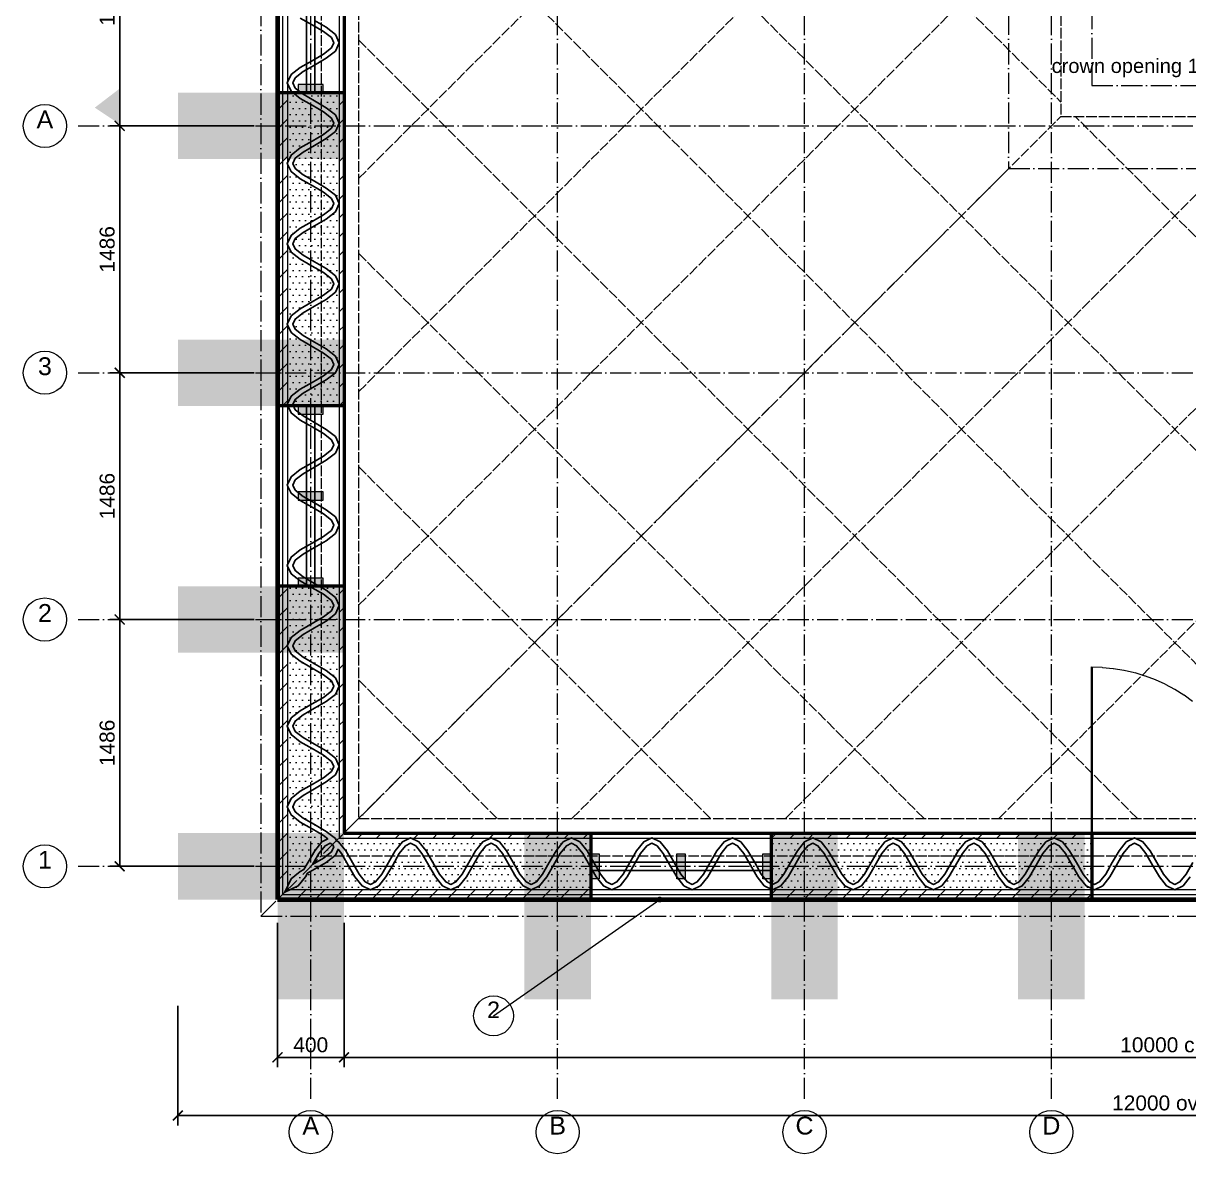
# Model space of a CAD drawing. Header units: millimetres. Extents: x -6930 to 7220, y -6930 to 6930.
# Drawn here: x -6930 to 84, y -6930 to -125 of the extents above; entities that cross this region are included whole.
import ezdxf
from ezdxf.enums import TextEntityAlignment as Align

# ---------------------------------------------------------------- set-up
doc = ezdxf.new("R2010")
doc.units = ezdxf.units.MM
doc.linetypes.add('DASHDOT', pattern=[3.556, 2.54, -0.508, 0, -0.508])
doc.linetypes.add('DASHED', pattern=[1.524, 1.27, -0.254])
for name, color, linetype, lineweight in [('ANNOTATION', 4, 'CONTINUOUS', 18), ('BUTTRESS-SOLID', 7, 'CONTINUOUS', 25), ('DIMS', 3, 'CONTINUOUS', 18), ('HATCH-INSULATION', 7, 'Continuous', 9), ('HATCH-PRINTED', 7, 'CONTINUOUS', 9), ('HIDDEN-AXIS', 8, 'DASHED', 18), ('LINES', 7, 'CONTINUOUS', 25), ('OUTLINE-CUT', 7, 'CONTINUOUS', 50), ('OUTLINE-FINE', 7, 'CONTINUOUS', 25), ('PRINTED-BEAD', 7, 'CONTINUOUS', 25), ('TEXT', 7, 'CONTINUOUS', 18)]:
    doc.layers.add(name, color=color, linetype=linetype, lineweight=lineweight)
doc.styles.get("Standard").update_dxf_attribs({"font": 'arial.ttf'})
doc.dimstyles.new('PYR-1-50', dxfattribs={"dimscale": 50, "dimtxt": 1.8, "dimasz": 1.2, "dimexe": 1.2, "dimexo": 0.8, "dimgap": 0.6, "dimtad": 1, "dimdec": 0, "dimtxsty": 'Standard', "dimblk": 'ARCHTICK', "dimcen": 2.5, "dimclrd": 3, "dimclre": 3, "dimclrt": 7, "dimazin": 3, "dimtfac": 1, "dimtmove": 0, "dimatfit": 3})

# ---------------------------------------------------------------- blocks, each defined once
blk = doc.blocks.new('_ARCHTICK')
at = {"color": 0, "linetype": 'BYBLOCK', "const_width": 0.15}
blk.add_lwpolyline([(-0.5, -0.5), (0.5, 0.5)], dxfattribs=at)

msp = doc.modelspace()

# ---------------------------------------------------------------- hatches: boundary and pattern name
at = {"layer": 'ANNOTATION', "ltscale": 50}
h = msp.add_hatch(color=7, dxfattribs=at)
h.dxf.hatch_style = 1
h.paths.add_polyline_path([(-6350, -732.9), (-6350, -517.9), (-6500, -632.9)])
h = msp.add_hatch(color=7, dxfattribs=at)
h.dxf.hatch_style = 1
edge = h.paths.add_edge_path()
edge.add_arc((-3100, -5400), 17.5, 0, 360)
at = {"layer": 'BUTTRESS-SOLID', "ltscale": 50}
h = msp.add_hatch(color=7, dxfattribs=at)
h.dxf.hatch_style = 1
h.paths.add_polyline_path([(-6000, -942.9), (-6000, -542.9), (-5405, -542.9), (-5000, -542.9), (-5000, -942.9)])
h = msp.add_hatch(color=7, dxfattribs=at)
h.dxf.hatch_style = 1
h.paths.add_polyline_path([(-5275, -542.9), (-5275, -492.9), (-5125, -492.9), (-5125, -542.9)])
h = msp.add_hatch(color=7, dxfattribs=at)
h.dxf.hatch_style = 1
h.paths.add_polyline_path([(-5405, -2428.6), (-6000, -2428.6), (-6000, -2028.6), (-5000, -2028.6), (-5000, -2428.6)])
h = msp.add_hatch(color=7, dxfattribs=at)
h.dxf.hatch_style = 1
h.paths.add_polyline_path([(-5275, -2428.6), (-5125, -2428.6), (-5125, -2478.6), (-5275, -2478.6)])
h = msp.add_hatch(color=7, dxfattribs=at)
h.dxf.hatch_style = 1
h.paths.add_polyline_path([(-5275, -2946.4), (-5125, -2946.4), (-5125, -2996.4), (-5275, -2996.4)])
h = msp.add_hatch(color=7, dxfattribs=at)
h.dxf.hatch_style = 1
h.paths.add_polyline_path([(-5275, -3464.3), (-5125, -3464.3), (-5125, -3514.3), (-5275, -3514.3)])
h = msp.add_hatch(color=7, dxfattribs=at)
h.dxf.hatch_style = 1
h.paths.add_polyline_path([(-5000, -3514.3), (-5000, -3914.3), (-6000, -3914.3), (-6000, -3514.3), (-5405, -3514.3), (-5405, -3514.3)])
h = msp.add_hatch(color=7, dxfattribs=at)
h.dxf.hatch_style = 1
h.paths.add_polyline_path([(-6000, -5400), (-6000, -5000), (-5000, -5000), (-5000, -5400)])
h = msp.add_hatch(color=7, dxfattribs=at)
h.dxf.hatch_style = 1
h.paths.add_polyline_path([(-5400, -6000), (-5400, -5000), (-5000, -5000), (-5000, -6000)])
h = msp.add_hatch(color=7, dxfattribs=at)
h.dxf.hatch_style = 1
h.paths.add_polyline_path([(-3514.3, -5405), (-3514.3, -6000), (-3914.3, -6000), (-3914.3, -5000), (-3514.3, -5000), (-3514.3, -5405)])
h = msp.add_hatch(color=7, dxfattribs=at)
h.dxf.hatch_style = 1
h.paths.add_polyline_path([(-2028.6, -6000), (-2428.6, -6000), (-2428.6, -5405), (-2428.6, -5000), (-2028.6, -5000)])
h = msp.add_hatch(color=7, dxfattribs=at)
h.dxf.hatch_style = 1
h.paths.add_polyline_path([(-942.9, -6000), (-942.9, -5000), (-542.9, -5000), (-542.9, -6000)])
h = msp.add_hatch(color=7, dxfattribs=at)
h.dxf.hatch_style = 1
h.paths.add_polyline_path([(-3514.3, -5275), (-3514.3, -5125), (-3464.3, -5125), (-3464.3, -5275)])
h = msp.add_hatch(color=7, dxfattribs=at)
h.dxf.hatch_style = 1
h.paths.add_polyline_path([(-2996.4, -5275), (-2996.4, -5125), (-2946.4, -5125), (-2946.4, -5275)])
h = msp.add_hatch(color=7, dxfattribs=at)
h.dxf.hatch_style = 1
h.paths.add_polyline_path([(-2478.6, -5275), (-2478.6, -5125), (-2428.6, -5125), (-2428.6, -5275)])
at = {"layer": 'HATCH-INSULATION', "ltscale": 50}
h = msp.add_hatch(dxfattribs=at)
h.set_pattern_fill('DOTS', scale=23.622)
h.paths.add_polyline_path([(-5340, -964.9), (-5340, -542.9), (-5307.1, -542.9), (-5263.4, -577.2), (-5192.5, -618.1), (-5123.4, -657.9), (-5075.8, -695.4), (-5061.5, -726.1), (-5075.8, -756.9), (-5123.4, -794.4), (-5192.5, -834.2), (-5263.4, -875), (-5318.3, -918.3)])
h = msp.add_hatch(dxfattribs=at)
h.set_pattern_fill('DOTS', scale=23.622)
h.paths.add_polyline_path([(-5051.7, -676.2), (-5106.6, -633), (-5177.5, -592.1), (-5246.6, -552.3), (-5258.6, -542.9), (-5030, -542.9), (-5030, -722.8)])
h = msp.add_hatch(dxfattribs=at)
h.set_pattern_fill('DOTS', scale=23.622)
h.paths.add_polyline_path([(-5030, -729.5), (-5030, -1206.9), (-5051.7, -1160.3), (-5106.6, -1117.1), (-5177.5, -1076.2), (-5246.6, -1036.4), (-5294.2, -999), (-5308.5, -968.2), (-5294.2, -937.4), (-5246.6, -900), (-5177.5, -860.2), (-5106.6, -819.3), (-5051.7, -776)])
h = msp.add_hatch(dxfattribs=at)
h.set_pattern_fill('DOTS', scale=23.622)
h.paths.add_polyline_path([(-5340, -1449), (-5340, -971.5), (-5318.3, -1018.1), (-5263.4, -1061.3), (-5192.5, -1102.2), (-5123.4, -1142), (-5075.8, -1179.5), (-5061.5, -1210.2), (-5075.8, -1241), (-5123.4, -1278.5), (-5192.5, -1318.3), (-5263.4, -1359.1), (-5318.3, -1402.4)])
h = msp.add_hatch(dxfattribs=at)
h.set_pattern_fill('DOTS', scale=23.622)
h.paths.add_polyline_path([(-5030, -1213.5), (-5030, -1691), (-5051.7, -1644.4), (-5106.6, -1601.2), (-5177.5, -1560.3), (-5246.6, -1520.5), (-5294.2, -1483), (-5308.5, -1452.3), (-5294.2, -1421.5), (-5246.6, -1384), (-5177.5, -1344.2), (-5106.6, -1303.4), (-5051.7, -1260.1)])
h = msp.add_hatch(dxfattribs=at)
h.set_pattern_fill('DOTS', scale=23.622)
h.paths.add_polyline_path([(-5340, -1933), (-5340, -1455.6), (-5318.3, -1502.2), (-5263.4, -1545.4), (-5192.5, -1586.3), (-5123.4, -1626.1), (-5075.8, -1663.5), (-5061.5, -1694.3), (-5075.8, -1725.1), (-5123.4, -1762.5), (-5192.5, -1802.3), (-5263.4, -1843.2), (-5318.3, -1886.5)])
h = msp.add_hatch(dxfattribs=at)
h.set_pattern_fill('DOTS', scale=23.622)
h.paths.add_polyline_path([(-5030, -1697.6), (-5030, -2175.1), (-5051.7, -2128.5), (-5106.6, -2085.3), (-5177.5, -2044.4), (-5246.6, -2004.6), (-5294.2, -1967.1), (-5308.5, -1936.4), (-5294.2, -1905.6), (-5246.6, -1868.1), (-5177.5, -1828.3), (-5106.6, -1787.5), (-5051.7, -1744.2)])
h = msp.add_hatch(dxfattribs=at)
h.set_pattern_fill('DOTS', scale=23.622)
h.paths.add_polyline_path([(-5340, -2417.1), (-5340, -1939.7), (-5318.3, -1986.3), (-5263.4, -2029.5), (-5192.5, -2070.4), (-5123.4, -2110.2), (-5075.8, -2147.6), (-5061.5, -2178.4), (-5075.8, -2209.2), (-5123.4, -2246.6), (-5192.5, -2286.4), (-5263.4, -2327.3), (-5318.3, -2370.5)])
h = msp.add_hatch(dxfattribs=at)
h.set_pattern_fill('DOTS', scale=23.622)
h.paths.add_polyline_path([(-5030, -2181.7), (-5030, -2428.6), (-5304.7, -2428.6), (-5308.5, -2420.5), (-5294.2, -2389.7), (-5246.6, -2352.2), (-5177.5, -2312.4), (-5106.6, -2271.5), (-5051.7, -2228.3)])
h = msp.add_hatch(dxfattribs=at)
h.set_pattern_fill('DOTS', scale=23.622)
h.paths.add_polyline_path([(-5340, -2428.6), (-5340, -2423.8), (-5337.8, -2428.6)])
h = msp.add_hatch(dxfattribs=at)
h.set_pattern_fill('DOTS', scale=23.622)
h.paths.add_polyline_path([(-5340, -3869.4), (-5340, -3514.3), (-5207, -3514.3), (-5192.5, -3522.7), (-5123.4, -3562.5), (-5075.8, -3599.9), (-5061.5, -3630.7), (-5075.8, -3661.5), (-5123.4, -3698.9), (-5192.5, -3738.7), (-5263.4, -3779.6), (-5318.3, -3822.8)])
h = msp.add_hatch(dxfattribs=at)
h.set_pattern_fill('DOTS', scale=23.622)
h.paths.add_polyline_path([(-5106.6, -3537.5), (-5146.9, -3514.3), (-5030, -3514.3), (-5030, -3627.4), (-5051.7, -3580.8)])
h = msp.add_hatch(dxfattribs=at)
h.set_pattern_fill('DOTS', scale=23.622)
h.paths.add_polyline_path([(-5030, -3634), (-5030, -4111.5), (-5051.7, -4064.9), (-5106.6, -4021.6), (-5177.5, -3980.8), (-5246.6, -3941), (-5294.2, -3903.5), (-5308.5, -3872.7), (-5294.2, -3842), (-5246.6, -3804.5), (-5177.5, -3764.7), (-5106.6, -3723.8), (-5051.7, -3680.6)])
h = msp.add_hatch(dxfattribs=at)
h.set_pattern_fill('DOTS', scale=23.622)
h.paths.add_polyline_path([(-5340, -4353.5), (-5340, -3876), (-5318.3, -3922.6), (-5263.4, -3965.9), (-5192.5, -4006.7), (-5123.4, -4046.5), (-5075.8, -4084), (-5061.5, -4114.8), (-5075.8, -4145.5), (-5123.4, -4183), (-5192.5, -4222.8), (-5263.4, -4263.7), (-5318.3, -4306.9)])
h = msp.add_hatch(dxfattribs=at)
h.set_pattern_fill('DOTS', scale=23.622)
h.paths.add_polyline_path([(-5030, -4118.1), (-5030, -4595.5), (-5051.7, -4549), (-5106.6, -4505.7), (-5177.5, -4464.8), (-5246.6, -4425), (-5294.2, -4387.6), (-5308.5, -4356.8), (-5294.2, -4326), (-5246.6, -4288.6), (-5177.5, -4248.8), (-5106.6, -4207.9), (-5051.7, -4164.7)])
h = msp.add_hatch(dxfattribs=at)
h.set_pattern_fill('DOTS', scale=23.622)
h.paths.add_polyline_path([(-5340, -4837.6), (-5340, -4360.1), (-5318.3, -4406.7), (-5263.4, -4450), (-5192.5, -4490.8), (-5123.4, -4530.6), (-5075.8, -4568.1), (-5061.5, -4598.9), (-5075.8, -4629.6), (-5123.4, -4667.1), (-5192.5, -4706.9), (-5263.4, -4747.8), (-5318.3, -4791)])
h = msp.add_hatch(dxfattribs=at)
h.set_pattern_fill('DOTS', scale=23.622)
h.paths.add_polyline_path([(-5045.8, -5045.8), (-5051.7, -5033), (-5106.6, -4989.8), (-5177.5, -4948.9), (-5246.6, -4909.1), (-5294.2, -4871.7), (-5308.5, -4840.9), (-5294.2, -4810.1), (-5246.6, -4772.7), (-5177.5, -4732.9), (-5106.6, -4692), (-5051.7, -4648.8), (-5030, -4602.2), (-5030, -5030), (-4602.2, -5030), (-4648.8, -5051.7), (-4692, -5106.6), (-4732.9, -5177.5), (-4772.7, -5246.6), (-4810.1, -5294.2), (-4840.9, -5308.5), (-4871.7, -5294.2), (-4909.1, -5246.6), (-4989.8, -5106.6), (-5033, -5051.7)])
h = msp.add_hatch(dxfattribs=at)
h.set_pattern_fill('DOTS', scale=23.622)
h.paths.add_polyline_path([(-5340, -4844.2), (-5318.3, -4890.8), (-5263.4, -4934), (-5192.5, -4974.9), (-5123.4, -5014.7), (-5097.4, -5035.2), (-5132.9, -5051.7), (-5176.1, -5106.6), (-5240.8, -5218.8), (-5263.4, -5231.9), (-5318.3, -5275.1), (-5340, -5321.7)])
h = msp.add_hatch(dxfattribs=at)
h.set_pattern_fill('DOTS', scale=23.622)
h.paths.add_polyline_path([(-4118.1, -5030), (-4164.7, -5051.7), (-4207.9, -5106.6), (-4248.8, -5177.5), (-4288.6, -5246.6), (-4326, -5294.2), (-4356.8, -5308.5), (-4387.6, -5294.2), (-4425, -5246.6), (-4505.7, -5106.6), (-4549, -5051.7), (-4595.5, -5030)])
h = msp.add_hatch(dxfattribs=at)
h.set_pattern_fill('DOTS', scale=23.622)
h.paths.add_polyline_path([(-3634, -5030), (-3680.6, -5051.7), (-3723.8, -5106.6), (-3764.7, -5177.5), (-3804.5, -5246.6), (-3842, -5294.2), (-3872.7, -5308.5), (-3903.5, -5294.2), (-3941, -5246.6), (-4021.6, -5106.6), (-4064.9, -5051.7), (-4111.5, -5030)])
h = msp.add_hatch(dxfattribs=at)
h.set_pattern_fill('DOTS', scale=23.622)
h.paths.add_polyline_path([(-3580.8, -5051.7), (-3627.4, -5030), (-3514.3, -5030), (-3514.3, -5146.9), (-3537.5, -5106.6)])
h = msp.add_hatch(dxfattribs=at)
h.set_pattern_fill('DOTS', scale=23.622)
h.paths.add_polyline_path([(-2312.4, -5177.5), (-2352.2, -5246.6), (-2389.7, -5294.2), (-2420.5, -5308.5), (-2428.6, -5304.7), (-2428.6, -5030), (-2181.7, -5030), (-2228.3, -5051.7), (-2271.5, -5106.6)])
h = msp.add_hatch(dxfattribs=at)
h.set_pattern_fill('DOTS', scale=23.622)
h.paths.add_polyline_path([(-1697.6, -5030), (-1744.2, -5051.7), (-1787.5, -5106.6), (-1868.1, -5246.6), (-1905.6, -5294.2), (-1936.4, -5308.5), (-1967.1, -5294.2), (-2004.6, -5246.6), (-2044.4, -5177.5), (-2085.3, -5106.6), (-2128.5, -5051.7), (-2175.1, -5030)])
h = msp.add_hatch(dxfattribs=at)
h.set_pattern_fill('DOTS', scale=23.622)
h.paths.add_polyline_path([(-1213.5, -5030), (-1260.1, -5051.7), (-1303.4, -5106.6), (-1384, -5246.6), (-1421.5, -5294.2), (-1452.3, -5308.5), (-1483, -5294.2), (-1520.5, -5246.6), (-1560.3, -5177.5), (-1601.2, -5106.6), (-1644.4, -5051.7), (-1691, -5030)])
h = msp.add_hatch(dxfattribs=at)
h.set_pattern_fill('DOTS', scale=23.622)
h.paths.add_polyline_path([(-1206.9, -5030), (-729.5, -5030), (-776, -5051.7), (-819.3, -5106.6), (-860.2, -5177.5), (-900, -5246.6), (-937.4, -5294.2), (-968.2, -5308.5), (-999, -5294.2), (-1036.4, -5246.6), (-1076.2, -5177.5), (-1117.1, -5106.6), (-1160.3, -5051.7)])
h = msp.add_hatch(dxfattribs=at)
h.set_pattern_fill('DOTS', scale=23.622)
h.paths.add_polyline_path([(-592.1, -5177.5), (-633, -5106.6), (-676.2, -5051.7), (-722.8, -5030), (-500, -5030), (-500, -5301.1), (-514.9, -5294.2), (-552.3, -5246.6)])
h = msp.add_hatch(dxfattribs=at)
h.set_pattern_fill('DOTS', scale=23.622)
h.paths.add_polyline_path([(-5321.7, -5340), (-5275.1, -5318.3), (-5231.9, -5263.4), (-5218.8, -5240.8), (-5177.5, -5217), (-5106.6, -5176.1), (-5051.7, -5132.9), (-5035.2, -5097.4), (-5014.7, -5123.4), (-4934, -5263.4), (-4890.8, -5318.3), (-4844.2, -5340)])
h = msp.add_hatch(dxfattribs=at)
h.set_pattern_fill('DOTS', scale=23.622)
h.paths.add_polyline_path([(-5061.5, -5083), (-5075.8, -5113.7), (-5123.4, -5151.2), (-5188.9, -5188.9), (-5151.2, -5123.4), (-5113.7, -5075.8), (-5083, -5061.5), (-5068.3, -5068.3)])
h = msp.add_hatch(dxfattribs=at)
h.set_pattern_fill('DOTS', scale=23.622)
h.paths.add_polyline_path([(-4837.6, -5340), (-4791, -5318.3), (-4747.8, -5263.4), (-4706.9, -5192.5), (-4667.1, -5123.4), (-4629.6, -5075.8), (-4598.9, -5061.5), (-4568.1, -5075.8), (-4530.6, -5123.4), (-4450, -5263.4), (-4406.7, -5318.3), (-4360.1, -5340)])
h = msp.add_hatch(dxfattribs=at)
h.set_pattern_fill('DOTS', scale=23.622)
h.paths.add_polyline_path([(-4353.5, -5340), (-4306.9, -5318.3), (-4263.7, -5263.4), (-4222.8, -5192.5), (-4183, -5123.4), (-4145.5, -5075.8), (-4114.8, -5061.5), (-4084, -5075.8), (-4046.5, -5123.4), (-3965.9, -5263.4), (-3922.6, -5318.3), (-3876, -5340)])
h = msp.add_hatch(dxfattribs=at)
h.set_pattern_fill('DOTS', scale=23.622)
h.paths.add_polyline_path([(-3822.8, -5318.3), (-3779.6, -5263.4), (-3738.7, -5192.5), (-3698.9, -5123.4), (-3661.5, -5075.8), (-3630.7, -5061.5), (-3599.9, -5075.8), (-3562.5, -5123.4), (-3514.3, -5207), (-3514.3, -5340), (-3869.4, -5340)])
h = msp.add_hatch(dxfattribs=at)
h.set_pattern_fill('DOTS', scale=23.622)
h.paths.add_polyline_path([(-1939.7, -5340), (-2417.1, -5340), (-2370.5, -5318.3), (-2327.3, -5263.4), (-2286.4, -5192.5), (-2246.6, -5123.4), (-2209.2, -5075.8), (-2178.4, -5061.5), (-2147.6, -5075.8), (-2110.2, -5123.4), (-2070.4, -5192.5), (-2029.5, -5263.4), (-1986.3, -5318.3)])
h = msp.add_hatch(dxfattribs=at)
h.set_pattern_fill('DOTS', scale=23.622)
h.paths.add_polyline_path([(-1933, -5340), (-1886.5, -5318.3), (-1843.2, -5263.4), (-1762.5, -5123.4), (-1725.1, -5075.8), (-1694.3, -5061.5), (-1663.5, -5075.8), (-1626.1, -5123.4), (-1586.3, -5192.5), (-1545.4, -5263.4), (-1502.2, -5318.3), (-1455.6, -5340)])
h = msp.add_hatch(dxfattribs=at)
h.set_pattern_fill('DOTS', scale=23.622)
h.paths.add_polyline_path([(-1449, -5340), (-1402.4, -5318.3), (-1359.1, -5263.4), (-1278.5, -5123.4), (-1241, -5075.8), (-1210.2, -5061.5), (-1179.5, -5075.8), (-1142, -5123.4), (-1102.2, -5192.5), (-1061.3, -5263.4), (-1018.1, -5318.3), (-971.5, -5340)])
h = msp.add_hatch(dxfattribs=at)
h.set_pattern_fill('DOTS', scale=23.622)
h.paths.add_polyline_path([(-500, -5334.1), (-500, -5340), (-964.9, -5340), (-918.3, -5318.3), (-875, -5263.4), (-834.2, -5192.5), (-794.4, -5123.4), (-756.9, -5075.8), (-726.1, -5061.5), (-695.4, -5075.8), (-657.9, -5123.4), (-618.1, -5192.5), (-577.2, -5263.4), (-534, -5318.3)])
h = msp.add_hatch(dxfattribs=at)
h.set_pattern_fill('DOTS', scale=23.622)
h.paths.add_polyline_path([(-2428.6, -5337.8), (-2423.8, -5340), (-2428.6, -5340)])
at = {"layer": 'HATCH-PRINTED', "ltscale": 50}
h = msp.add_hatch(dxfattribs=at)
h.set_pattern_fill('ANSI31', scale=25.197)
h.paths.add_polyline_path([(-5341.5, -968.2), (-5340, -971.5), (-5340, -1449), (-5341.5, -1452.3), (-5340, -1455.6), (-5340, -1933), (-5341.5, -1936.4), (-5340, -1939.7), (-5340, -2417.1), (-5341.5, -2420.5), (-5340, -2423.8), (-5340, -2428.6), (-5400, -2428.6), (-5400, -542.9), (-5340, -542.9), (-5340, -964.9)])
h = msp.add_hatch(dxfattribs=at)
h.set_pattern_fill('ANSI31', scale=25.197)
h.paths.add_polyline_path([(-5030, -2175.1), (-5030, -1697.6), (-5028.5, -1694.3), (-5030, -1691), (-5030, -1213.5), (-5028.5, -1210.2), (-5030, -1206.9), (-5030, -729.5), (-5028.5, -726.1), (-5030, -722.8), (-5030, -542.9), (-5000, -542.9), (-5000, -2428.6), (-5030, -2428.6), (-5030, -2181.7), (-5028.5, -2178.4)])
h = msp.add_hatch(dxfattribs=at)
h.set_pattern_fill('ANSI31', scale=25.197)
h.paths.add_polyline_path([(-5340, -3876), (-5340, -4353.5), (-5341.5, -4356.8), (-5340, -4360.1), (-5340, -4837.6), (-5341.5, -4840.9), (-5340, -4844.2), (-5340, -5321.7), (-5355.9, -5355.9), (-5321.7, -5340), (-4844.2, -5340), (-4840.9, -5341.5), (-4837.6, -5340), (-4360.1, -5340), (-4356.8, -5341.5), (-4353.5, -5340), (-3876, -5340), (-3872.7, -5341.5), (-3869.4, -5340), (-3514.3, -5340), (-3514.3, -5400), (-5400, -5400), (-5400, -3514.3), (-5340, -3514.3), (-5340, -3869.4), (-5341.5, -3872.7)])
h = msp.add_hatch(dxfattribs=at)
h.set_pattern_fill('ANSI31', scale=25.197)
h.paths.add_polyline_path([(-4114.8, -5028.5), (-4118.1, -5030), (-4595.5, -5030), (-4598.9, -5028.5), (-4602.2, -5030), (-5030, -5030), (-5030, -4602.2), (-5028.5, -4598.9), (-5030, -4595.5), (-5030, -4118.1), (-5028.5, -4114.8), (-5030, -4111.5), (-5030, -3634), (-5028.5, -3630.7), (-5030, -3627.4), (-5030, -3514.3), (-5000, -3514.3), (-5000, -5000), (-3514.3, -5000), (-3514.3, -5030), (-3627.4, -5030), (-3630.7, -5028.5), (-3634, -5030), (-4111.5, -5030)])
h = msp.add_hatch(dxfattribs=at)
h.set_pattern_fill('ANSI31', scale=25.197)
h.paths.add_polyline_path([(-2178.4, -5028.5), (-2181.7, -5030), (-2428.6, -5030), (-2428.6, -5000), (-500, -5000), (-500, -5030), (-722.8, -5030), (-726.1, -5028.5), (-729.5, -5030), (-1206.9, -5030), (-1210.2, -5028.5), (-1213.5, -5030), (-1691, -5030), (-1694.3, -5028.5), (-1697.6, -5030), (-2175.1, -5030)])
h = msp.add_hatch(dxfattribs=at)
h.set_pattern_fill('ANSI31', scale=25.197)
h.paths.add_polyline_path([(-1449, -5340), (-971.5, -5340), (-968.2, -5341.5), (-964.9, -5340), (-500, -5340), (-500, -5400), (-2428.6, -5400), (-2428.6, -5340), (-2423.8, -5340), (-2420.5, -5341.5), (-2417.1, -5340), (-1939.7, -5340), (-1936.4, -5341.5), (-1933, -5340), (-1455.6, -5340), (-1452.3, -5341.5)])

# ---------------------------------------------------------------- linework, layer by layer
at = {"layer": 'ANNOTATION', "lineweight": 20, "ltscale": 50}
msp.add_lwpolyline([(-4100, -6100), (-3100, -5400)], dxfattribs=at)
at = {"layer": 'ANNOTATION', "lineweight": 18, "ltscale": 50}
for centre, radius in [((-6800, -742.9), 130), ((-6800, -2228.6), 130), ((-6800, -3714.3), 130), ((-6800, -5200), 130), ((-4100, -6100), 120), ((-5200, -6800), 130), ((-3714.3, -6800), 130), ((-2228.6, -6800), 130), ((-742.9, -6800), 130)]:
    msp.add_circle(centre, radius, dxfattribs=at)
at = {"layer": 'HIDDEN-AXIS', "linetype": 'DASHDOT', "lineweight": 13, "ltscale": 50}
for points in [[(-5200, -6600), (-5200, 6600)], [(-3714.3, -6600), (-3714.3, 6600)], [(-2228.6, -6600), (-2228.6, 6600)], [(-742.9, -6600), (-742.9, 6600)], [(-6600, -742.9), (6600, -742.9)], [(-6600, -2228.6), (6600, -2228.6)], [(-6600, -3714.3), (6600, -3714.3)], [(-6600, -5200), (6600, -5200)]]:
    msp.add_lwpolyline(points, dxfattribs=at)
at = {"layer": 'HIDDEN-AXIS', "linetype": 'DASHDOT', "lineweight": 20, "ltscale": 50}
for points in [[(-5500, -5500), (5500, -5500), (5500, 5500), (-5500, 5500), (-5500, -5500)], [(-1000, -1000), (1000, -1000), (1000, 1000), (-1000, 1000), (-1000, -1000)], [(-500, -500), (500, -500), (500, 500), (-500, 500), (-500, -500)], [(-5500, -5500), (-1000, -1000)]]:
    msp.add_lwpolyline(points, dxfattribs=at)
at = {"layer": 'HIDDEN-AXIS', "linetype": 'DASHED', "lineweight": 20, "ltscale": 50}
for points in [[(-5137.5, -5137.5), (5137.5, -5137.5), (5137.5, 5137.5), (-5137.5, 5137.5), (-5137.5, -5137.5)], [(-4912.5, -4912.5), (4912.5, -4912.5), (4912.5, 4912.5), (-4912.5, 4912.5), (-4912.5, -4912.5)], [(-4912.5, 3628.1), (-685.5, -598.9)], [(-4912.5, 2343.8), (-1284.4, -1284.4)], [(-4912.5, -1059.4), (-1926.6, 1926.6)], [(-4912.5, -2343.8), (-1284.4, 1284.4)], [(-4912.5, 1059.4), (-1926.6, -1926.6)], [(-685.5, -685.5), (685.5, -685.5), (685.5, 685.5), (-685.5, 685.5), (-685.5, -685.5)], [(-4912.5, -3628.1), (-685.5, 598.9)], [(-4912.5, -225), (-2568.8, -2568.8)], [(-4912.5, -4912.5), (-685.5, -685.5)], [(-3628.1, -4912.5), (598.9, -685.5)], [(3628.1, -4912.5), (-598.9, -685.5)], [(-2343.8, -4912.5), (1284.4, -1284.4)], [(2343.8, -4912.5), (-1284.4, -1284.4)], [(-4912.5, -1509.4), (-3210.9, -3210.9)], [(1059.4, -4912.5), (-1926.6, -1926.6)], [(-1059.4, -4912.5), (1926.6, -1926.6)], [(-225, -4912.5), (-2568.8, -2568.8)], [(-4912.5, -2793.8), (-3853.1, -3853.1)], [(-1509.4, -4912.5), (-3210.9, -3210.9)], [(-2793.8, -4912.5), (-3853.1, -3853.1)], [(-4912.5, -4078.1), (-4495.3, -4495.3)], [(-4078.1, -4912.5), (-4495.3, -4495.3)]]:
    msp.add_lwpolyline(points, dxfattribs=at)
at = {"layer": 'HIDDEN-AXIS', "linetype": 'DASHDOT', "lineweight": 50, "ltscale": 50}
msp.add_lwpolyline([(-6350, -742.9), (-6350, -742.9)], dxfattribs=at)
at = {"layer": 'HIDDEN-AXIS', "linetype": 'DASHED', "lineweight": 15, "ltscale": 50}
msp.add_lwpolyline([(-500, -4000), (-434.6, -4002.1), (-369.5, -4008.6), (-304.9, -4019.2), (-241.2, -4034.1), (-178.6, -4053.1), (-117.3, -4076.1), (-57.7, -4103.1), (0, -4134), (55.6, -4168.5), (108.8, -4206.6)], dxfattribs=at)
at = {"layer": 'LINES', "lineweight": 25, "ltscale": 50}
for points in [[(-5225, -542.9), (-5225, 542.9)], [(-5175, -542.9), (-5175, 542.9)], [(-5225, -3514.3), (-5225, -2428.6)], [(-5175, -3514.3), (-5175, -2428.6)], [(-3514.3, -5175), (-2428.6, -5175)], [(-3514.3, -5225), (-2428.6, -5225)]]:
    msp.add_lwpolyline(points, dxfattribs=at)
at = {"layer": 'LINES', "lineweight": 50, "ltscale": 50}
for points in [[(-5000, -542.9), (-5400, -542.9)], [(-5000, -2428.6), (-5400, -2428.6)], [(-5000, -3514.3), (-5400, -3514.3)], [(-3514.3, -5000), (-3514.3, -5400)], [(-2428.6, -5000), (-2428.6, -5400)], [(-500, -5000), (-500, -5400)]]:
    msp.add_lwpolyline(points, dxfattribs=at)
at = {"layer": 'LINES', "lineweight": 35, "ltscale": 50}
msp.add_lwpolyline([(-500, -5000), (-500, -4000)], dxfattribs=at)
at = {"layer": 'OUTLINE-CUT', "lineweight": 100, "ltscale": 50}
msp.add_lwpolyline([(-5400, -5400), (5400, -5400), (5400, 5400), (-5400, 5400)], close=True, dxfattribs=at)
at = {"layer": 'OUTLINE-CUT', "lineweight": 50, "ltscale": 50}
msp.add_lwpolyline([(-5000, -5000), (5000, -5000), (5000, 5000), (-5000, 5000)], close=True, dxfattribs=at)
at = {"layer": 'OUTLINE-FINE', "lineweight": 9, "ltscale": 50}
msp.add_lwpolyline([(-5370, -5370), (5370, -5370), (5370, 5370), (-5370, 5370)], close=True, dxfattribs=at)
at = {"layer": 'OUTLINE-FINE', "lineweight": 15, "ltscale": 50}
for points in [[(-5340, -5340), (5340, -5340), (5340, 5340), (-5340, 5340)], [(-5030, -5030), (5030, -5030), (5030, 5030), (-5030, 5030)]]:
    msp.add_lwpolyline(points, close=True, dxfattribs=at)
at = {"layer": 'OUTLINE-FINE', "lineweight": 20, "ltscale": 50}
for points in [[(-5125, -542.9), (-5125, -492.9), (-5275, -492.9), (-5275, -542.9)], [(-5125, -2478.6), (-5125, -2428.6), (-5275, -2428.6), (-5275, -2478.6)], [(-5125, -2996.4), (-5125, -2946.4), (-5275, -2946.4), (-5275, -2996.4)], [(-5125, -3514.3), (-5125, -3464.3), (-5275, -3464.3), (-5275, -3514.3)], [(-3514.3, -5125), (-3464.3, -5125), (-3464.3, -5275), (-3514.3, -5275)], [(-2996.4, -5125), (-2946.4, -5125), (-2946.4, -5275), (-2996.4, -5275)], [(-2478.6, -5125), (-2428.6, -5125), (-2428.6, -5275), (-2478.6, -5275)]]:
    msp.add_lwpolyline(points, close=True, dxfattribs=at)
at = {"layer": 'PRINTED-BEAD', "lineweight": 25, "ltscale": 50}
for points in [[(93.1, -5263.4), (49.9, -5318.3), (0, -5341.5), (-49.9, -5318.3), (-93.1, -5263.4), (-134, -5192.5), (-173.8, -5123.4), (-211.3, -5075.8), (-242, -5061.5), (-272.8, -5075.8), (-310.3, -5123.4), (-350.1, -5192.5), (-391, -5263.4), (-434.2, -5318.3), (-484.1, -5341.5), (-534, -5318.3), (-577.2, -5263.4), (-618.1, -5192.5), (-657.9, -5123.4), (-695.4, -5075.8), (-726.1, -5061.5), (-756.9, -5075.8), (-794.4, -5123.4), (-834.2, -5192.5), (-875, -5263.4), (-918.3, -5318.3), (-968.2, -5341.5), (-1018.1, -5318.3), (-1061.3, -5263.4), (-1102.2, -5192.5), (-1142, -5123.4), (-1179.5, -5075.8), (-1210.2, -5061.5), (-1241, -5075.8), (-1278.5, -5123.4), (-1359.1, -5263.4), (-1402.4, -5318.3), (-1452.3, -5341.5), (-1502.2, -5318.3), (-1545.4, -5263.4), (-1586.3, -5192.5), (-1626.1, -5123.4), (-1663.5, -5075.8), (-1694.3, -5061.5), (-1725.1, -5075.8), (-1762.5, -5123.4), (-1843.2, -5263.4), (-1886.5, -5318.3), (-1936.4, -5341.5), (-1986.3, -5318.3), (-2029.5, -5263.4), (-2070.4, -5192.5), (-2110.2, -5123.4), (-2147.6, -5075.8), (-2178.4, -5061.5), (-2209.2, -5075.8), (-2246.6, -5123.4), (-2286.4, -5192.5), (-2327.3, -5263.4), (-2370.5, -5318.3), (-2420.5, -5341.5), (-2470.4, -5318.3), (-2513.6, -5263.4), (-2554.5, -5192.5), (-2594.3, -5123.4), (-2631.7, -5075.8), (-2662.5, -5061.5), (-2693.3, -5075.8), (-2730.7, -5123.4), (-2770.5, -5192.5), (-2811.4, -5263.4), (-2854.6, -5318.3), (-2904.5, -5341.5), (-2954.5, -5318.3), (-2997.7, -5263.4), (-3038.6, -5192.5), (-3078.4, -5123.4), (-3115.8, -5075.8), (-3146.6, -5061.5), (-3177.4, -5075.8), (-3214.8, -5123.4), (-3295.5, -5263.4), (-3338.7, -5318.3), (-3388.6, -5341.5), (-3438.5, -5318.3), (-3481.8, -5263.4), (-3562.5, -5123.4), (-3599.9, -5075.8), (-3630.7, -5061.5), (-3661.5, -5075.8), (-3698.9, -5123.4), (-3738.7, -5192.5), (-3779.6, -5263.4), (-3822.8, -5318.3), (-3872.7, -5341.5), (-3922.6, -5318.3), (-3965.9, -5263.4), (-4046.5, -5123.4), (-4084, -5075.8), (-4114.8, -5061.5), (-4145.5, -5075.8), (-4183, -5123.4), (-4222.8, -5192.5), (-4263.7, -5263.4), (-4306.9, -5318.3), (-4356.8, -5341.5), (-4406.7, -5318.3), (-4450, -5263.4), (-4530.6, -5123.4), (-4568.1, -5075.8), (-4598.9, -5061.5), (-4629.6, -5075.8), (-4667.1, -5123.4), (-4706.9, -5192.5), (-4747.8, -5263.4), (-4791, -5318.3), (-4840.9, -5341.5), (-4890.8, -5318.3), (-4934, -5263.4), (-5014.7, -5123.4), (-5035.2, -5097.4), (-5051.7, -5132.9), (-5106.6, -5176.1), (-5177.5, -5217), (-5218.8, -5240.8), (-5231.9, -5263.4), (-5275.1, -5318.3), (-5355.9, -5355.9), (-5318.3, -5275.1), (-5263.4, -5231.9), (-5240.8, -5218.8), (-5176.1, -5106.6), (-5132.9, -5051.7), (-5097.4, -5035.2), (-5123.4, -5014.7), (-5192.5, -4974.9), (-5263.4, -4934), (-5318.3, -4890.8), (-5341.5, -4840.9), (-5318.3, -4791), (-5263.4, -4747.8), (-5192.5, -4706.9), (-5123.4, -4667.1), (-5075.8, -4629.6), (-5061.5, -4598.9), (-5075.8, -4568.1), (-5123.4, -4530.6), (-5192.5, -4490.8), (-5263.4, -4450), (-5318.3, -4406.7), (-5341.5, -4356.8), (-5318.3, -4306.9), (-5263.4, -4263.7), (-5192.5, -4222.8), (-5123.4, -4183), (-5075.8, -4145.5), (-5061.5, -4114.8), (-5075.8, -4084), (-5123.4, -4046.5), (-5192.5, -4006.7), (-5263.4, -3965.9), (-5318.3, -3922.6), (-5341.5, -3872.7), (-5318.3, -3822.8), (-5263.4, -3779.6), (-5192.5, -3738.7), (-5123.4, -3698.9), (-5075.8, -3661.5), (-5061.5, -3630.7), (-5075.8, -3599.9), (-5123.4, -3562.5), (-5192.5, -3522.7), (-5263.4, -3481.8), (-5318.3, -3438.5), (-5341.5, -3388.6), (-5318.3, -3338.7), (-5263.4, -3295.5), (-5192.5, -3254.6), (-5123.4, -3214.8), (-5075.8, -3177.4), (-5061.5, -3146.6), (-5075.8, -3115.8), (-5123.4, -3078.4), (-5192.5, -3038.6), (-5263.4, -2997.7), (-5318.3, -2954.5), (-5341.5, -2904.5), (-5318.3, -2854.6), (-5263.4, -2811.4), (-5192.5, -2770.5), (-5123.4, -2730.7), (-5075.8, -2693.3), (-5061.5, -2662.5), (-5075.8, -2631.7), (-5123.4, -2594.3), (-5192.5, -2554.5), (-5263.4, -2513.6), (-5318.3, -2470.4), (-5341.5, -2420.5), (-5318.3, -2370.5), (-5263.4, -2327.3), (-5192.5, -2286.4), (-5123.4, -2246.6), (-5075.8, -2209.2), (-5061.5, -2178.4), (-5075.8, -2147.6), (-5123.4, -2110.2), (-5192.5, -2070.4), (-5263.4, -2029.5), (-5318.3, -1986.3), (-5341.5, -1936.4), (-5318.3, -1886.5), (-5263.4, -1843.2), (-5192.5, -1802.3), (-5123.4, -1762.5), (-5075.8, -1725.1), (-5061.5, -1694.3), (-5075.8, -1663.5), (-5123.4, -1626.1), (-5192.5, -1586.3), (-5263.4, -1545.4), (-5318.3, -1502.2), (-5341.5, -1452.3), (-5318.3, -1402.4), (-5263.4, -1359.1), (-5192.5, -1318.3), (-5123.4, -1278.5), (-5075.8, -1241), (-5061.5, -1210.2), (-5075.8, -1179.5), (-5123.4, -1142), (-5192.5, -1102.2), (-5263.4, -1061.3), (-5318.3, -1018.1), (-5341.5, -968.2), (-5318.3, -918.3), (-5263.4, -875), (-5192.5, -834.2), (-5123.4, -794.4), (-5075.8, -756.9), (-5061.5, -726.1), (-5075.8, -695.4), (-5123.4, -657.9), (-5192.5, -618.1), (-5263.4, -577.2), (-5318.3, -534), (-5341.5, -484.1), (-5318.3, -434.2), (-5263.4, -391), (-5192.5, -350.1), (-5123.4, -310.3), (-5075.8, -272.8), (-5061.5, -242), (-5075.8, -211.3), (-5123.4, -173.8), (-5192.5, -134), (-5263.4, -93.1)], [(-5177.5, -108), (-5106.6, -148.9), (-5051.7, -192.1), (-5028.5, -242), (-5051.7, -292), (-5106.6, -335.2), (-5177.5, -376.1), (-5246.6, -415.9), (-5294.2, -453.3), (-5308.5, -484.1), (-5294.2, -514.9), (-5246.6, -552.3), (-5177.5, -592.1), (-5106.6, -633), (-5051.7, -676.2), (-5028.5, -726.1), (-5051.7, -776), (-5106.6, -819.3), (-5177.5, -860.2), (-5246.6, -900), (-5294.2, -937.4), (-5308.5, -968.2), (-5294.2, -999), (-5246.6, -1036.4), (-5177.5, -1076.2), (-5106.6, -1117.1), (-5051.7, -1160.3), (-5028.5, -1210.2), (-5051.7, -1260.1), (-5106.6, -1303.4), (-5177.5, -1344.2), (-5246.6, -1384), (-5294.2, -1421.5), (-5308.5, -1452.3), (-5294.2, -1483), (-5246.6, -1520.5), (-5177.5, -1560.3), (-5106.6, -1601.2), (-5051.7, -1644.4), (-5028.5, -1694.3), (-5051.7, -1744.2), (-5106.6, -1787.5), (-5177.5, -1828.3), (-5246.6, -1868.1), (-5294.2, -1905.6), (-5308.5, -1936.4), (-5294.2, -1967.1), (-5246.6, -2004.6), (-5177.5, -2044.4), (-5106.6, -2085.3), (-5051.7, -2128.5), (-5028.5, -2178.4), (-5051.7, -2228.3), (-5106.6, -2271.5), (-5177.5, -2312.4), (-5246.6, -2352.2), (-5294.2, -2389.7), (-5308.5, -2420.5), (-5294.2, -2451.2), (-5246.6, -2488.7), (-5177.5, -2528.5), (-5106.6, -2569.4), (-5051.7, -2612.6), (-5028.5, -2662.5), (-5051.7, -2712.4), (-5106.6, -2755.6), (-5177.5, -2796.5), (-5246.6, -2836.3), (-5294.2, -2873.8), (-5308.5, -2904.5), (-5294.2, -2935.3), (-5246.6, -2972.8), (-5177.5, -3012.6), (-5106.6, -3053.5), (-5051.7, -3096.7), (-5028.5, -3146.6), (-5051.7, -3196.5), (-5106.6, -3239.7), (-5177.5, -3280.6), (-5246.6, -3320.4), (-5294.2, -3357.9), (-5308.5, -3388.6), (-5294.2, -3419.4), (-5246.6, -3456.9), (-5177.5, -3496.7), (-5106.6, -3537.5), (-5051.7, -3580.8), (-5028.5, -3630.7), (-5051.7, -3680.6), (-5106.6, -3723.8), (-5177.5, -3764.7), (-5246.6, -3804.5), (-5294.2, -3842), (-5308.5, -3872.7), (-5294.2, -3903.5), (-5246.6, -3941), (-5177.5, -3980.8), (-5106.6, -4021.6), (-5051.7, -4064.9), (-5028.5, -4114.8), (-5051.7, -4164.7), (-5106.6, -4207.9), (-5177.5, -4248.8), (-5246.6, -4288.6), (-5294.2, -4326), (-5308.5, -4356.8), (-5294.2, -4387.6), (-5246.6, -4425), (-5177.5, -4464.8), (-5106.6, -4505.7), (-5051.7, -4549), (-5028.5, -4598.9), (-5051.7, -4648.8), (-5106.6, -4692), (-5177.5, -4732.9), (-5246.6, -4772.7), (-5294.2, -4810.1), (-5308.5, -4840.9), (-5294.2, -4871.7), (-5246.6, -4909.1), (-5177.5, -4948.9), (-5106.6, -4989.8), (-5051.7, -5033), (-5045.8, -5045.8), (-5033, -5051.7), (-4989.8, -5106.6), (-4909.1, -5246.6), (-4871.7, -5294.2), (-4840.9, -5308.5), (-4810.1, -5294.2), (-4772.7, -5246.6), (-4732.9, -5177.5), (-4692, -5106.6), (-4648.8, -5051.7), (-4598.9, -5028.5), (-4549, -5051.7), (-4505.7, -5106.6), (-4425, -5246.6), (-4387.6, -5294.2), (-4356.8, -5308.5), (-4326, -5294.2), (-4288.6, -5246.6), (-4248.8, -5177.5), (-4207.9, -5106.6), (-4164.7, -5051.7), (-4114.8, -5028.5), (-4064.9, -5051.7), (-4021.6, -5106.6), (-3941, -5246.6), (-3903.5, -5294.2), (-3872.7, -5308.5), (-3842, -5294.2), (-3804.5, -5246.6), (-3764.7, -5177.5), (-3723.8, -5106.6), (-3680.6, -5051.7), (-3630.7, -5028.5), (-3580.8, -5051.7), (-3537.5, -5106.6), (-3456.9, -5246.6), (-3419.4, -5294.2), (-3388.6, -5308.5), (-3357.9, -5294.2), (-3320.4, -5246.6), (-3239.7, -5106.6), (-3196.5, -5051.7), (-3146.6, -5028.5), (-3096.7, -5051.7), (-3053.5, -5106.6), (-3012.6, -5177.5), (-2972.8, -5246.6), (-2935.3, -5294.2), (-2904.5, -5308.5), (-2873.8, -5294.2), (-2836.3, -5246.6), (-2796.5, -5177.5), (-2755.6, -5106.6), (-2712.4, -5051.7), (-2662.5, -5028.5), (-2612.6, -5051.7), (-2569.4, -5106.6), (-2528.5, -5177.5), (-2488.7, -5246.6), (-2451.2, -5294.2), (-2420.5, -5308.5), (-2389.7, -5294.2), (-2352.2, -5246.6), (-2312.4, -5177.5), (-2271.5, -5106.6), (-2228.3, -5051.7), (-2178.4, -5028.5), (-2128.5, -5051.7), (-2085.3, -5106.6), (-2044.4, -5177.5), (-2004.6, -5246.6), (-1967.1, -5294.2), (-1936.4, -5308.5), (-1905.6, -5294.2), (-1868.1, -5246.6), (-1787.5, -5106.6), (-1744.2, -5051.7), (-1694.3, -5028.5), (-1644.4, -5051.7), (-1601.2, -5106.6), (-1560.3, -5177.5), (-1520.5, -5246.6), (-1483, -5294.2), (-1452.3, -5308.5), (-1421.5, -5294.2), (-1384, -5246.6), (-1303.4, -5106.6), (-1260.1, -5051.7), (-1210.2, -5028.5), (-1160.3, -5051.7), (-1117.1, -5106.6), (-1076.2, -5177.5), (-1036.4, -5246.6), (-999, -5294.2), (-968.2, -5308.5), (-937.4, -5294.2), (-900, -5246.6), (-860.2, -5177.5), (-819.3, -5106.6), (-776, -5051.7), (-726.1, -5028.5), (-676.2, -5051.7), (-633, -5106.6), (-592.1, -5177.5), (-552.3, -5246.6), (-514.9, -5294.2), (-484.1, -5308.5), (-453.3, -5294.2), (-415.9, -5246.6), (-376.1, -5177.5), (-335.2, -5106.6), (-292, -5051.7), (-242, -5028.5), (-192.1, -5051.7), (-148.9, -5106.6), (-108, -5177.5), (-68.2, -5246.6), (-30.8, -5294.2), (0, -5308.5), (30.8, -5294.2), (68.2, -5246.6), (108, -5177.5)]]:
    msp.add_lwpolyline(points, dxfattribs=at)
msp.add_lwpolyline([(-5188.9, -5188.9), (-5123.4, -5151.2), (-5075.8, -5113.7), (-5061.5, -5083), (-5068.3, -5068.3), (-5083, -5061.5), (-5113.7, -5075.8), (-5151.2, -5123.4)], close=True, dxfattribs=at)

# ---------------------------------------------------------------- texts
at = {"layer": 'ANNOTATION', "ltscale": 50}
for s, height, p in [('A', 107.6, (-6800, -789.7)), ('3', 107.6, (-6800, -2275.4)), ('2', 107.6, (-6800, -3761.1)), ('1', 107.6, (-6800, -5246.8)), ('2', 99.4, (-4100, -6143.2)), ('A', 107.6, (-5200, -6846.8)), ('B', 107.6, (-3714.3, -6846.8)), ('C', 107.6, (-2228.6, -6846.8)), ('D', 107.6, (-742.9, -6846.8))]:
    msp.add_text(s, height=height, dxfattribs=at).set_placement(p, align=Align.BOTTOM_CENTER)
at = {"layer": 'TEXT', "ltscale": 50}
msp.add_text('crown opening 1000 x 1000', height=86.4, dxfattribs=at).set_placement((0, -450), align=Align.BOTTOM_CENTER)

# ---------------------------------------------------------------- dimensions: what is measured, and where the dimension line sits
at = {"layer": 'DIMS'}
for base, p1, p2 in [((-6350, -742.9), (-5500, -742.9), (-5500, 742.9)), ((-6350, -2228.6), (-5500, -2228.6), (-5500, -742.9)), ((-6350, -3714.3), (-5500, -3714.3), (-5500, -2228.6)), ((-6350, -5200), (-5500, -5200), (-5500, -3714.3))]:
    msp.add_linear_dim(base=base, p1=p1, p2=p2, angle=90, dimstyle='PYR-1-50', dxfattribs=at).render()
msp.add_linear_dim(base=(-5400, -6350), p1=(-5400, -5500), p2=(-5000, -5500), dimstyle='PYR-1-50', dxfattribs=at).render()
for base, p1, p2, text in [((-5000, -6350), (-5000, -5500), (5000, -5500), '<> clear'), ((-6000, -6700), (-6000, -6000), (6000, -6000), '<> overall')]:
    msp.add_linear_dim(base=base, p1=p1, p2=p2, text=text, dimstyle='PYR-1-50', dxfattribs=at).render()

doc.saveas('drawing.dxf')
